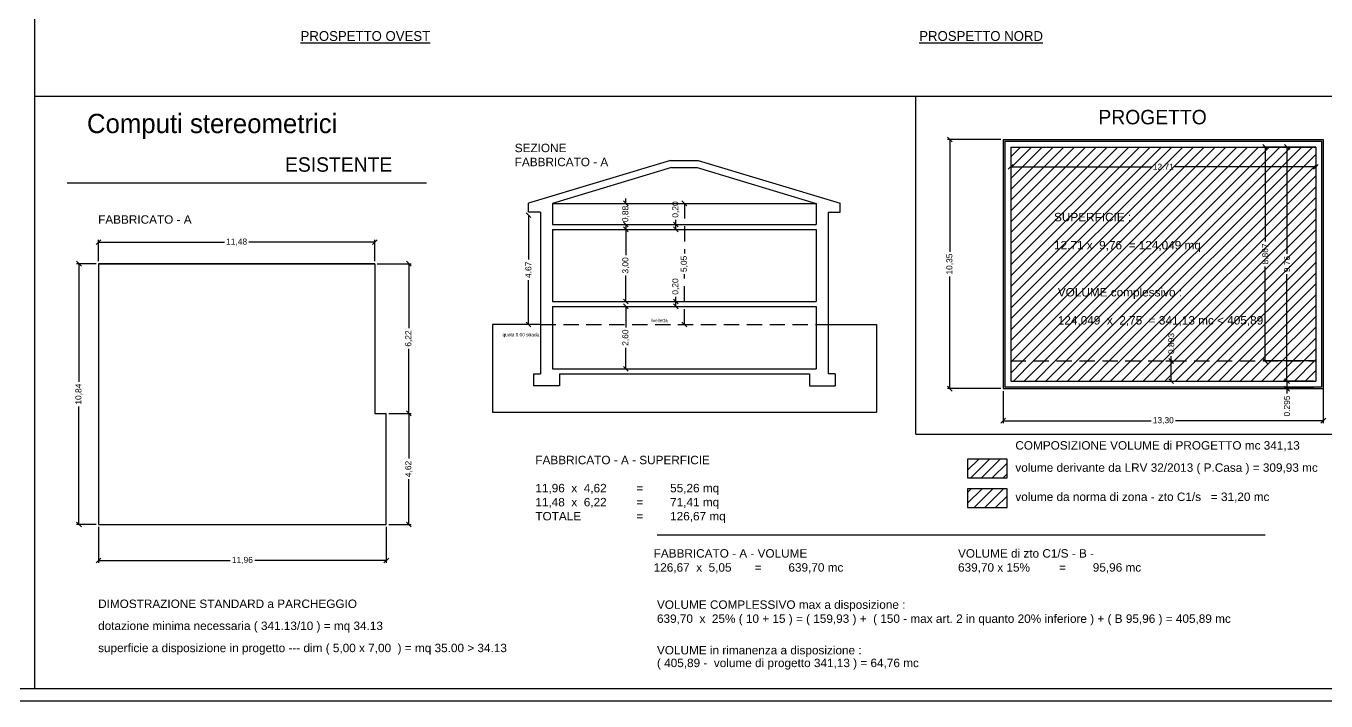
# Model space of a CAD drawing. Header units: millimetres. Extents: x 2622 to 2811, y 687 to 801.
# Drawn here: x 2678.9 to 2732.9, y 741.7 to 769.8 of the extents above; entities that cross this region are included whole.
import ezdxf

# ---------------------------------------------------------------- set-up
doc = ezdxf.new("R2010")
doc.units = ezdxf.units.MM
doc.linetypes.add('TRATTEGGIATA', pattern=[19.05, 12.7, -6.35])
for name, color, linetype in [('Muri', 3, 'Continuous'), ('Quote', 252, 'Continuous'), ('Retino', 8, 'Continuous'), ('ROSSO', 10, 'Continuous'), ('Scritte', 2, 'Continuous'), ('Sottile', 5, 'Continuous'), ('Verde', 84, 'Continuous')]:
    doc.layers.add(name, color=color, linetype=linetype)
doc.styles.get("Standard").update_dxf_attribs({"font": 'arial.ttf'})
doc.styles.add('stile1', font='l_10646.ttf', dxfattribs={"height": 1})
doc.styles.add('STYLE2', font='l_10646.ttf')
doc.dimstyles.new('ISO-25', dxfattribs={"dimtxt": 0.25, "dimasz": 0.2, "dimexe": 0.1, "dimexo": 0.1, "dimgap": 0.1, "dimtad": 0, "dimzin": 1, "dimtxsty": 'Standard', "dimblk": 'OBLIQUE', "dimcen": 2.5, "dimclrt": 2, "dimadec": 0, "dimazin": 0, "dimtfac": 1, "dimtmove": 0, "dimatfit": 3, "dimfxl": 1, "dimarcsym": 0})
pattern_1 = [(0, (-109.33601, -177.28151), (0.04619625, 0.02667141726), [0.0307975, -0.061595]), (120, (-109.33601, -177.28151), (-0.0461962499, 0.02667141743), [0.0307975, -0.061595]), (60, (-109.33601, -177.28151), (1e-10, 0.05334283469), [-0.061595, 0.0307975])]
pattern_2 = [(45, (-6.72127, 0), (-0.224506403, 0.224506403), [])]

# ---------------------------------------------------------------- blocks, each defined once
blk = doc.blocks.new('_Oblique')
at = {"color": 0, "linetype": 'ByBlock', "lineweight": -2}
blk.add_line((-0.5, -0.5), (0.5, 0.5), dxfattribs=at)
blk = doc.blocks.new('*D10')
at = {"layer": 'Defpoints', "color": 0, "transparency": 16777216}
for p in [(2693.358, 760.781), (2681.878, 759.884), (2693.358, 759.884)]:
    blk.add_point(p, dxfattribs=at)
at = {"layer": 'Sottile', "color": 0, "lineweight": -2, "transparency": 16777216}
for p, q in [((2681.878, 759.984), (2681.878, 760.881)), ((2681.878, 760.781), (2687.108, 760.781)), ((2693.358, 760.781), (2688.128, 760.781)), ((2693.358, 759.984), (2693.358, 760.881))]:
    blk.add_line(p, q, dxfattribs=at)
at = {"layer": 'Sottile', "color": 0, "lineweight": -2, "transparency": 16777216, "xscale": 0.2, "yscale": 0.2, "zscale": 0.2, "rotation": 180}
blk.add_blockref('_Oblique', (2681.878, 760.781), dxfattribs=at)
at = {"layer": 'Sottile', "color": 0, "lineweight": -2, "transparency": 16777216, "xscale": 0.2, "yscale": 0.2, "zscale": 0.2}
blk.add_blockref('_Oblique', (2693.358, 760.781), dxfattribs=at)
at = {"layer": 'Sottile', "color": 2, "transparency": 16777216, "insert": (2687.618, 760.781), "char_height": 0.25, "attachment_point": 5}
blk.add_mtext('11,48', dxfattribs=at)
blk = doc.blocks.new('*D9')
at = {"layer": 'Defpoints', "color": 0, "transparency": 16777216}
for p in [(2681.878, 759.884), (2681.067, 749.044), (2681.878, 749.044)]:
    blk.add_point(p, dxfattribs=at)
at = {"layer": 'Sottile', "color": 0, "lineweight": -2, "transparency": 16777216}
for p, q in [((2681.778, 759.884), (2680.967, 759.884)), ((2681.067, 759.884), (2681.067, 754.974)), ((2681.067, 749.044), (2681.067, 753.955)), ((2681.778, 749.044), (2680.967, 749.044))]:
    blk.add_line(p, q, dxfattribs=at)
at = {"layer": 'Sottile', "color": 0, "lineweight": -2, "transparency": 16777216, "xscale": 0.2, "yscale": 0.2, "zscale": 0.2}
for p, rotation in [((2681.067, 759.884), 90), ((2681.067, 749.044), 270)]:
    blk.add_blockref('_Oblique', p, dxfattribs=dict(at, rotation=rotation))
at = {"layer": 'Sottile', "color": 2, "transparency": 16777216, "insert": (2681.067, 754.464), "char_height": 0.25, "attachment_point": 5, "rotation": 90}
blk.add_mtext('10,84', dxfattribs=at)
blk = doc.blocks.new('*D11')
at = {"layer": 'Defpoints', "color": 0, "transparency": 16777216}
for p in [(2693.358, 759.884), (2693.838, 753.664), (2694.772, 753.664)]:
    blk.add_point(p, dxfattribs=at)
at = {"layer": 'Sottile', "color": 0, "lineweight": -2, "transparency": 16777216}
for p, q in [((2693.458, 759.884), (2694.872, 759.884)), ((2694.772, 759.884), (2694.772, 757.198)), ((2694.772, 753.664), (2694.772, 756.35)), ((2693.938, 753.664), (2694.872, 753.664))]:
    blk.add_line(p, q, dxfattribs=at)
at = {"layer": 'Sottile', "color": 0, "lineweight": -2, "transparency": 16777216, "xscale": 0.2, "yscale": 0.2, "zscale": 0.2}
for p, rotation in [((2694.772, 759.884), 90), ((2694.772, 753.664), 270)]:
    blk.add_blockref('_Oblique', p, dxfattribs=dict(at, rotation=rotation))
at = {"layer": 'Sottile', "color": 2, "transparency": 16777216, "insert": (2694.772, 756.774), "char_height": 0.25, "attachment_point": 5, "rotation": 90}
blk.add_mtext('6,22', dxfattribs=at)
blk = doc.blocks.new('*D12')
at = {"layer": 'Defpoints', "color": 0, "transparency": 16777216}
for p in [(2693.838, 753.664), (2693.838, 749.044), (2694.772, 749.044)]:
    blk.add_point(p, dxfattribs=at)
at = {"layer": 'Sottile', "color": 0, "lineweight": -2, "transparency": 16777216}
for p, q in [((2693.938, 753.664), (2694.872, 753.664)), ((2694.772, 753.664), (2694.772, 751.783)), ((2694.772, 749.044), (2694.772, 750.926)), ((2693.938, 749.044), (2694.872, 749.044))]:
    blk.add_line(p, q, dxfattribs=at)
at = {"layer": 'Sottile', "color": 0, "lineweight": -2, "transparency": 16777216, "xscale": 0.2, "yscale": 0.2, "zscale": 0.2}
for p, rotation in [((2694.772, 753.664), 90), ((2694.772, 749.044), 270)]:
    blk.add_blockref('_Oblique', p, dxfattribs=dict(at, rotation=rotation))
at = {"layer": 'Sottile', "color": 2, "transparency": 16777216, "insert": (2694.772, 751.354), "char_height": 0.25, "attachment_point": 5, "rotation": 90}
blk.add_mtext('4,62', dxfattribs=at)
blk = doc.blocks.new('*D16')
at = {"layer": 'Defpoints', "color": 0, "transparency": 16777216}
for p in [(2703.794, 762.391), (2703.794, 761.511), (2703.794, 761.511)]:
    blk.add_point(p, dxfattribs=at)
at = {"layer": 'Sottile', "color": 0, "lineweight": -2, "transparency": 16777216}
for p, q in [((2703.794, 762.391), (2703.794, 762.591)), ((2703.794, 762.391), (2703.794, 762.376)), ((2703.794, 761.511), (2703.794, 761.526)), ((2703.794, 761.511), (2703.794, 761.311))]:
    blk.add_line(p, q, dxfattribs=at)
at = {"layer": 'Sottile', "color": 0, "lineweight": -2, "transparency": 16777216, "xscale": 0.2, "yscale": 0.2, "zscale": 0.2}
for p, rotation in [((2703.794, 762.391), 270), ((2703.794, 761.511), 90)]:
    blk.add_blockref('_Oblique', p, dxfattribs=dict(at, rotation=rotation))
at = {"layer": 'Sottile', "color": 2, "transparency": 16777216, "insert": (2703.794, 761.951), "char_height": 0.25, "attachment_point": 5, "rotation": 90}
blk.add_mtext('0,88', dxfattribs=at)
blk = doc.blocks.new('*D13')
at = {"layer": 'Defpoints', "color": 0, "transparency": 16777216}
for p in [(2699.744, 761.899), (2699.744, 757.359), (2699.744, 757.359)]:
    blk.add_point(p, dxfattribs=at)
at = {"layer": 'Sottile', "color": 0, "lineweight": -2, "transparency": 16777216}
for p, q in [((2699.744, 761.899), (2699.744, 760.058)), ((2699.744, 757.359), (2699.744, 759.199))]:
    blk.add_line(p, q, dxfattribs=at)
at = {"layer": 'Sottile', "color": 0, "lineweight": -2, "transparency": 16777216, "xscale": 0.2, "yscale": 0.2, "zscale": 0.2}
for p, rotation in [((2699.744, 761.899), 90), ((2699.744, 757.359), 270)]:
    blk.add_blockref('_Oblique', p, dxfattribs=dict(at, rotation=rotation))
at = {"layer": 'Sottile', "color": 2, "transparency": 16777216, "insert": (2699.744, 759.629), "char_height": 0.25, "attachment_point": 5, "rotation": 90}
blk.add_mtext('4.67', dxfattribs=at)
blk = doc.blocks.new('*D17')
at = {"layer": 'Defpoints', "color": 0, "transparency": 16777216}
for p in [(2705.868, 758.311), (2705.868, 758.311), (2705.868, 758.111)]:
    blk.add_point(p, dxfattribs=at)
at = {"layer": 'Sottile', "color": 0, "lineweight": -2, "transparency": 16777216}
for p, q in [((2705.868, 758.311), (2705.868, 758.511)), ((2705.868, 758.111), (2705.868, 758.311))]:
    blk.add_line(p, q, dxfattribs=at)
at = {"layer": 'Sottile', "color": 0, "lineweight": -2, "transparency": 16777216, "xscale": 0.2, "yscale": 0.2, "zscale": 0.2}
for p, rotation in [((2705.868, 758.311), 90), ((2705.868, 758.111), 270)]:
    blk.add_blockref('_Oblique', p, dxfattribs=dict(at, rotation=rotation))
at = {"layer": 'Sottile', "color": 2, "transparency": 16777216, "insert": (2705.868, 758.935), "char_height": 0.25, "attachment_point": 5, "rotation": 90}
blk.add_mtext('0,20', dxfattribs=at)
blk = doc.blocks.new('*D14')
at = {"layer": 'Defpoints', "color": 0, "transparency": 16777216}
for p in [(2705.868, 761.511), (2705.868, 761.511), (2705.868, 761.311)]:
    blk.add_point(p, dxfattribs=at)
at = {"layer": 'Sottile', "color": 0, "lineweight": -2, "transparency": 16777216}
for p, q in [((2705.868, 761.511), (2705.868, 761.711)), ((2705.868, 761.311), (2705.868, 761.511))]:
    blk.add_line(p, q, dxfattribs=at)
at = {"layer": 'Sottile', "color": 0, "lineweight": -2, "transparency": 16777216, "xscale": 0.2, "yscale": 0.2, "zscale": 0.2}
for p, rotation in [((2705.868, 761.511), 90), ((2705.868, 761.311), 270)]:
    blk.add_blockref('_Oblique', p, dxfattribs=dict(at, rotation=rotation))
at = {"layer": 'Sottile', "color": 2, "transparency": 16777216, "insert": (2705.868, 762.135), "char_height": 0.25, "attachment_point": 5, "rotation": 90}
blk.add_mtext('0,20', dxfattribs=at)
blk = doc.blocks.new('*D15')
at = {"layer": 'Defpoints', "color": 0, "transparency": 16777216}
for p in [(2703.794, 758.111), (2703.794, 755.511), (2703.794, 755.511)]:
    blk.add_point(p, dxfattribs=at)
at = {"layer": 'Sottile', "color": 0, "lineweight": -2, "transparency": 16777216}
for p, q in [((2703.794, 758.111), (2703.794, 757.238)), ((2703.794, 755.511), (2703.794, 756.385))]:
    blk.add_line(p, q, dxfattribs=at)
at = {"layer": 'Sottile', "color": 0, "lineweight": -2, "transparency": 16777216, "xscale": 0.2, "yscale": 0.2, "zscale": 0.2}
for p, rotation in [((2703.794, 758.111), 90), ((2703.794, 755.511), 270)]:
    blk.add_blockref('_Oblique', p, dxfattribs=dict(at, rotation=rotation))
at = {"layer": 'Sottile', "color": 2, "transparency": 16777216, "insert": (2703.794, 756.811), "char_height": 0.25, "attachment_point": 5, "rotation": 90}
blk.add_mtext('2,60', dxfattribs=at)
blk = doc.blocks.new('*D18')
at = {"layer": 'Defpoints', "color": 0, "linetype": 'TRATTEGGIATA', "ltscale": 0.05, "transparency": 16777216}
for p in [(2706.224, 762.391), (2706.224, 757.359), (2706.224, 757.359)]:
    blk.add_point(p, dxfattribs=at)
at = {"layer": 'ROSSO', "color": 0, "linetype": 'TRATTEGGIATA', "lineweight": -2, "ltscale": 0.05, "transparency": 16777216}
for p, q in [((2706.224, 762.391), (2706.224, 760.301)), ((2706.224, 757.359), (2706.224, 759.449))]:
    blk.add_line(p, q, dxfattribs=at)
at = {"layer": 'ROSSO', "color": 0, "linetype": 'TRATTEGGIATA', "lineweight": -2, "ltscale": 0.05, "transparency": 16777216, "xscale": 0.2, "yscale": 0.2, "zscale": 0.2}
for p, rotation in [((2706.224, 762.391), 90), ((2706.224, 757.359), 270)]:
    blk.add_blockref('_Oblique', p, dxfattribs=dict(at, rotation=rotation))
at = {"layer": 'ROSSO', "color": 2, "linetype": 'TRATTEGGIATA', "ltscale": 0.05, "transparency": 16777216, "insert": (2706.224, 759.875), "char_height": 0.25, "attachment_point": 5, "rotation": 90}
blk.add_mtext('5,05', dxfattribs=at)
blk = doc.blocks.new('*D19')
at = {"layer": 'Defpoints', "color": 0, "transparency": 16777216}
for p in [(2717.259, 765.043), (2719.475, 765.043), (2719.475, 754.693)]:
    blk.add_point(p, dxfattribs=at)
at = {"layer": 'Retino', "color": 0, "lineweight": -2, "transparency": 16777216}
for p, q in [((2719.375, 765.043), (2717.159, 765.043)), ((2717.259, 765.043), (2717.259, 760.379)), ((2717.259, 754.693), (2717.259, 759.357)), ((2719.375, 754.693), (2717.159, 754.693))]:
    blk.add_line(p, q, dxfattribs=at)
at = {"layer": 'Retino', "color": 0, "lineweight": -2, "transparency": 16777216, "xscale": 0.2, "yscale": 0.2, "zscale": 0.2}
for p, rotation in [((2717.259, 765.043), 90), ((2717.259, 754.693), 270)]:
    blk.add_blockref('_Oblique', p, dxfattribs=dict(at, rotation=rotation))
at = {"layer": 'Retino', "color": 2, "transparency": 16777216, "insert": (2717.259, 759.868), "char_height": 0.25, "attachment_point": 5, "rotation": 90}
blk.add_mtext('10,35', dxfattribs=at)
blk = doc.blocks.new('*D20')
at = {"layer": 'Defpoints', "color": 0, "transparency": 16777216}
for p in [(2731.266, 754.693), (2732.465, 755.003), (2732.465, 754.693)]:
    blk.add_point(p, dxfattribs=at)
at = {"layer": 'Retino', "color": 0, "lineweight": -2, "transparency": 16777216}
for p, q in [((2732.365, 755.003), (2731.166, 755.003)), ((2732.365, 754.693), (2731.166, 754.693)), ((2731.266, 755.003), (2731.266, 754.693)), ((2731.266, 754.693), (2731.266, 754.493))]:
    blk.add_line(p, q, dxfattribs=at)
at = {"layer": 'Retino', "color": 0, "lineweight": -2, "transparency": 16777216, "xscale": 0.2, "yscale": 0.2, "zscale": 0.2}
for p, rotation in [((2731.266, 755.003), 90), ((2731.266, 754.693), 270)]:
    blk.add_blockref('_Oblique', p, dxfattribs=dict(at, rotation=rotation))
at = {"layer": 'Retino', "color": 2, "transparency": 16777216, "insert": (2731.266, 753.97), "char_height": 0.25, "attachment_point": 5, "rotation": 90}
blk.add_mtext('0.295', dxfattribs=at)
blk = doc.blocks.new('*D28')
at = {"layer": 'Defpoints', "color": 0, "transparency": 16777216}
for p in [(2719.785, 763.91), (2732.465, 763.91), (2732.465, 763.91)]:
    blk.add_point(p, dxfattribs=at)
at = {"layer": 'ROSSO', "color": 0, "lineweight": -2, "transparency": 16777216}
for p, q in [((2719.785, 763.91), (2725.64, 763.91)), ((2732.465, 763.91), (2726.611, 763.91))]:
    blk.add_line(p, q, dxfattribs=at)
at = {"layer": 'ROSSO', "color": 0, "lineweight": -2, "transparency": 16777216, "xscale": 0.2, "yscale": 0.2, "zscale": 0.2, "rotation": 180}
blk.add_blockref('_Oblique', (2719.785, 763.91), dxfattribs=at)
at = {"layer": 'ROSSO', "color": 0, "lineweight": -2, "transparency": 16777216, "xscale": 0.2, "yscale": 0.2, "zscale": 0.2}
blk.add_blockref('_Oblique', (2732.465, 763.91), dxfattribs=at)
at = {"layer": 'ROSSO', "color": 2, "transparency": 16777216, "insert": (2726.125, 763.91), "char_height": 0.25, "attachment_point": 5}
blk.add_mtext('12.71', dxfattribs=at)
blk = doc.blocks.new('*D82')
at = {"layer": 'Defpoints', "color": 0, "transparency": 16777216}
for p in [(2726.125, 755.843), (2726.454, 755.843), (2726.125, 755.003)]:
    blk.add_point(p, dxfattribs=at)
at = {"layer": 'Sottile', "color": 0, "lineweight": -2, "transparency": 16777216}
for p, q in [((2726.225, 755.843), (2726.554, 755.843)), ((2726.454, 755.843), (2726.454, 756.043)), ((2726.454, 755.003), (2726.454, 755.843)), ((2726.225, 755.003), (2726.554, 755.003))]:
    blk.add_line(p, q, dxfattribs=at)
at = {"layer": 'Sottile', "color": 0, "lineweight": -2, "transparency": 16777216, "xscale": 0.2, "yscale": 0.2, "zscale": 0.2}
for p, rotation in [((2726.454, 755.843), 90), ((2726.454, 755.003), 270)]:
    blk.add_blockref('_Oblique', p, dxfattribs=dict(at, rotation=rotation))
at = {"layer": 'Sottile', "color": 2, "transparency": 16777216, "insert": (2726.454, 756.565), "char_height": 0.25, "attachment_point": 5, "rotation": 90}
blk.add_mtext('0.893', dxfattribs=at)
blk = doc.blocks.new('*D83')
at = {"layer": 'Defpoints', "color": 0, "transparency": 16777216}
for p in [(2732.465, 764.733), (2730.361, 755.843), (2732.465, 755.843)]:
    blk.add_point(p, dxfattribs=at)
at = {"layer": 'Sottile', "color": 0, "lineweight": -2, "transparency": 16777216}
for p, q in [((2732.365, 764.733), (2730.261, 764.733)), ((2730.361, 764.733), (2730.361, 760.81)), ((2730.361, 755.843), (2730.361, 759.766)), ((2732.365, 755.843), (2730.261, 755.843))]:
    blk.add_line(p, q, dxfattribs=at)
at = {"layer": 'Sottile', "color": 0, "lineweight": -2, "transparency": 16777216, "xscale": 0.2, "yscale": 0.2, "zscale": 0.2}
for p, rotation in [((2730.361, 764.733), 90), ((2730.361, 755.843), 270)]:
    blk.add_blockref('_Oblique', p, dxfattribs=dict(at, rotation=rotation))
at = {"layer": 'Sottile', "color": 2, "transparency": 16777216, "insert": (2730.361, 760.288), "char_height": 0.25, "attachment_point": 5, "rotation": 90}
blk.add_mtext('8.867', dxfattribs=at)
blk = doc.blocks.new('*D121')
at = {"layer": 'Defpoints', "color": 0, "transparency": 16777216}
for p in [(2681.878, 749.044), (2693.838, 749.044), (2693.838, 747.552)]:
    blk.add_point(p, dxfattribs=at)
at = {"layer": 'Sottile', "color": 0, "lineweight": -2, "transparency": 16777216}
for p, q in [((2681.878, 748.944), (2681.878, 747.452)), ((2693.838, 748.944), (2693.838, 747.452)), ((2681.878, 747.552), (2687.348, 747.552)), ((2693.838, 747.552), (2688.368, 747.552))]:
    blk.add_line(p, q, dxfattribs=at)
at = {"layer": 'Sottile', "color": 0, "lineweight": -2, "transparency": 16777216, "xscale": 0.2, "yscale": 0.2, "zscale": 0.2, "rotation": 180}
blk.add_blockref('_Oblique', (2681.878, 747.552), dxfattribs=at)
at = {"layer": 'Sottile', "color": 0, "lineweight": -2, "transparency": 16777216, "xscale": 0.2, "yscale": 0.2, "zscale": 0.2}
blk.add_blockref('_Oblique', (2693.838, 747.552), dxfattribs=at)
at = {"layer": 'Sottile', "color": 2, "transparency": 16777216, "insert": (2687.858, 747.552), "char_height": 0.25, "attachment_point": 5}
blk.add_mtext('11,96', dxfattribs=at)

msp = doc.modelspace()

# ---------------------------------------------------------------- hatches: boundary and pattern name
at = {"layer": 'Sottile'}
h = msp.add_hatch(dxfattribs=at)
h.set_pattern_fill('ANSI31', color=107, scale=0.1)
h.set_pattern_definition(pattern_2)
h.paths.add_polyline_path([(2732.4654, 755.843), (2732.4654, 764.733), (2731.1657, 764.733), (2719.7854, 764.733), (2719.7854, 755.843)])
h.paths.add_polyline_path([(2725.639, 763.6483), (2726.638, 763.6483), (2726.638, 764.1634), (2725.639, 764.1634)], flags=24)
h.paths.add_polyline_path([(2726.7136, 756.066), (2726.7136, 757.065), (2726.1985, 757.065), (2726.1985, 756.066)], flags=24)
h.paths.add_polyline_path([(2731.5256, 759.4664), (2731.5256, 760.2711), (2731.0104, 760.2711), (2731.0104, 759.4664)], flags=24)
h.paths.add_polyline_path([(2721.6028, 757.1573), (2730.3136, 757.1573), (2730.3136, 759.0467), (2721.6028, 759.0467)], flags=24)
h.paths.add_polyline_path([(2721.4454, 760.2806), (2727.7232, 760.2806), (2727.7232, 762.1699), (2721.4454, 762.1699)], flags=24)
h = msp.add_hatch(dxfattribs=at)
h.set_pattern_fill('ANSI31', color=200, scale=0.1)
h.set_pattern_definition(pattern_2)
h.paths.add_polyline_path([(2731.2657, 755.003), (2731.2657, 755.843), (2719.7854, 755.843), (2719.7854, 755.003)])
h = msp.add_hatch(dxfattribs=at)
h.set_pattern_fill('ANSI31', color=200, scale=0.1)
h.set_pattern_definition(pattern_2)
h.paths.add_polyline_path([(2732.4654, 755.003), (2732.4654, 755.843), (2731.2657, 755.843), (2731.2657, 755.003)])
h = msp.add_hatch(dxfattribs=at)
h.set_pattern_fill('ANSI31', color=107, scale=0.1)
h.set_pattern_definition(pattern_2)
h.paths.add_polyline_path([(2719.6325, 750.9831), (2719.6325, 751.7646), (2717.9889, 751.7646), (2717.9889, 750.9831)])
h = msp.add_hatch(dxfattribs=at)
h.set_pattern_fill('ANSI31', color=200, scale=0.1)
h.set_pattern_definition([(45, (-6.72127, -1.37274), (-0.224506403, 0.224506403), [])])
h.paths.add_polyline_path([(2719.6325, 749.7494), (2719.6325, 750.531), (2717.9889, 750.531), (2717.9889, 749.7494)])
at = {"layer": 'Verde'}
h = msp.add_hatch(dxfattribs=at)
h.set_pattern_fill('HONEY', color=252, scale=0.0097)
h.set_pattern_definition(pattern_1)
h.paths.add_polyline_path([(2719.5544, 764.973), (2726.1254, 764.973), (2726.1254, 765.043), (2719.4844, 765.043)])
h.paths.add_polyline_path([(2719.5454, 754.763), (2719.5454, 764.973), (2719.5544, 764.973), (2719.4844, 765.043), (2719.4754, 765.043), (2719.4754, 754.693)])
h.paths.add_polyline_path([(2726.1254, 764.973), (2727.8823, 764.973), (2727.8823, 765.043), (2726.1254, 765.043)])
h.paths.add_polyline_path([(2727.8823, 764.973), (2732.7054, 764.973), (2732.7054, 762.682), (2732.7754, 762.752), (2732.7754, 765.043), (2727.8823, 765.043)])
h.paths.add_polyline_path([(2726.1254, 754.763), (2719.5454, 754.763), (2719.4754, 754.693), (2726.1254, 754.693)])
h.paths.add_polyline_path([(2727.8823, 754.763), (2726.1254, 754.763), (2726.1254, 754.693), (2727.8823, 754.693)])
h = msp.add_hatch(dxfattribs=at)
h.set_pattern_fill('HONEY', color=252, scale=0.0097)
h.set_pattern_definition(pattern_1)
h.paths.add_polyline_path([(2732.7054, 762.682), (2732.7054, 757.072), (2732.7754, 757.002), (2732.7754, 762.752)])
h.paths.add_polyline_path([(2732.7054, 757.072), (2732.7054, 754.763), (2727.8823, 754.763), (2727.8823, 754.693), (2732.7754, 754.693), (2732.7754, 757.002)])

# ---------------------------------------------------------------- linework, layer by layer
for p, q in [((2680.5798, 763.2459), (2695.5021, 763.2459)), ((2700.7444, 762.3912), (2711.7044, 762.3912)), ((2705.0975, 748.62), (2730.3614, 748.62)), ((2774.9717, 741.7106), (2622.4563, 741.7106))]:
    msp.add_line(p, q)
at = {"layer": 'Muri'}
for p, q in [((2719.4754, 765.043), (2719.4754, 754.693)), ((2719.4754, 765.043), (2732.7754, 765.043)), ((2732.7754, 765.043), (2732.7754, 754.693)), ((2719.7854, 764.733), (2719.7854, 755.003)), ((2719.7854, 764.733), (2732.4654, 764.733)), ((2732.4654, 764.733), (2732.4654, 755.003)), ((2705.6494, 764.1759), (2699.7444, 762.4044)), ((2705.6934, 763.8759), (2700.7444, 762.3912)), ((2705.6494, 764.1759), (2706.7994, 764.1759)), ((2705.6934, 763.8759), (2706.7553, 763.8759)), ((2706.7553, 763.8759), (2711.7044, 762.3912)), ((2706.7994, 764.1759), (2712.7044, 762.4044)), ((2699.7444, 762.0286), (2699.7444, 762.4044)), ((2700.7444, 762.3912), (2700.7444, 761.5112)), ((2711.7044, 762.3912), (2711.7044, 761.5112)), ((2712.7044, 762.0286), (2712.7044, 762.4044)), ((2700.2444, 762.0286), (2699.7444, 762.0286)), ((2700.2444, 762.0286), (2700.2444, 755.3112)), ((2712.2044, 762.0286), (2712.2044, 755.3112)), ((2712.2044, 762.0286), (2712.7044, 762.0286)), ((2700.7444, 761.5112), (2711.7044, 761.5112)), ((2700.7444, 761.3112), (2700.7444, 758.3112)), ((2700.7444, 761.3112), (2711.7044, 761.3112)), ((2711.7044, 761.3112), (2711.7044, 758.3112)), ((2681.878, 759.8841), (2681.878, 749.0441)), ((2693.358, 759.8841), (2681.878, 759.8841)), ((2681.878, 759.8841), (2693.358, 759.8841)), ((2693.358, 759.8841), (2693.358, 753.6641)), ((2700.7444, 758.3112), (2711.7044, 758.3112)), ((2700.7444, 758.1112), (2700.7444, 755.5112)), ((2700.7444, 758.1112), (2711.7044, 758.1112)), ((2711.7044, 758.1112), (2711.7044, 755.5112)), ((2700.2444, 757.3586), (2698.2444, 757.3586)), ((2712.2044, 757.3586), (2714.2044, 757.3586)), ((2699.9574, 755.3112), (2700.2444, 755.3112)), ((2699.9574, 755.3112), (2699.9574, 754.8072)), ((2700.7444, 755.5112), (2711.7044, 755.5112)), ((2701.0314, 755.3112), (2711.4174, 755.3112)), ((2701.0314, 755.3112), (2701.0314, 754.8072)), ((2711.4174, 755.3112), (2711.4174, 754.8072)), ((2712.4914, 755.3112), (2712.2044, 755.3112)), ((2712.4914, 755.3112), (2712.4914, 754.8072)), ((2701.0314, 754.8072), (2699.9574, 754.8072)), ((2711.4174, 754.8072), (2712.4914, 754.8072)), ((2719.4754, 754.693), (2732.7754, 754.693)), ((2719.7854, 755.003), (2732.4654, 755.003)), ((2693.358, 753.6641), (2693.838, 753.6641)), ((2693.838, 749.0441), (2693.838, 753.6641)), ((2681.878, 749.0441), (2693.838, 749.0441)), ((2774.4717, 742.2106), (2622.9563, 742.2106))]:
    msp.add_line(p, q, dxfattribs=at)
at = {"layer": 'Quote', "color": 252}
for p, q in [((2732.7754, 754.693), (2732.7754, 753.2579)), ((2719.4754, 754.593), (2719.4754, 753.2579)), ((2719.4754, 753.3579), (2725.6158, 753.3579)), ((2732.7754, 753.3579), (2726.635, 753.3579))]:
    msp.add_line(p, q, dxfattribs=at)
at = {"layer": 'ROSSO'}
for p, q in [((2732.4654, 764.733), (2731.1657, 764.733)), ((2731.2657, 764.733), (2731.2657, 760.2927)), ((2731.2657, 755.003), (2731.2657, 759.4433))]:
    msp.add_line(p, q, dxfattribs=at)
at = {"layer": 'ROSSO', "linetype": 'TRATTEGGIATA', "ltscale": 0.05}
msp.add_line((2700.2444, 757.3586), (2712.2044, 757.3586), dxfattribs=at)
at = {"layer": 'ROSSO', "color": 0, "linetype": 'TRATTEGGIATA', "ltscale": 0.05}
msp.add_line((2719.7854, 755.843), (2732.4654, 755.843), dxfattribs=at)
at = {"layer": 'Scritte'}
for p, q in [((2719.5454, 764.973), (2732.7054, 764.973)), ((2719.5454, 764.973), (2719.5454, 754.763)), ((2732.7054, 764.973), (2732.7054, 754.763)), ((2719.5454, 754.763), (2732.7054, 754.763))]:
    msp.add_line(p, q, dxfattribs=at)
at = {"layer": 'Sottile'}
for p, q in [((2679.2252, 800.7106), (2679.2252, 742.2106)), ((2774.4717, 766.8329), (2679.2252, 766.8329)), ((2715.8385, 752.8036), (2715.8385, 766.8329)), ((2703.7937, 761.3112), (2703.7937, 760.2354)), ((2703.7937, 758.3112), (2703.7937, 759.387)), ((2715.8385, 752.8036), (2733.5538, 752.8036))]:
    msp.add_line(p, q, dxfattribs=at)
for points in [[(2717.9889, 750.9831), (2719.6325, 750.9831), (2719.6325, 751.7646), (2717.9889, 751.7646)], [(2717.9889, 749.7494), (2719.6325, 749.7494), (2719.6325, 750.531), (2717.9889, 750.531)]]:
    msp.add_lwpolyline(points, close=True, dxfattribs=at)
at = {"layer": 'Verde', "color": 25}
for p, q in [((2698.2444, 757.3586), (2698.2444, 753.7181)), ((2714.2044, 757.3586), (2714.2044, 753.7181)), ((2698.2444, 753.7181), (2714.2044, 753.7181))]:
    msp.add_line(p, q, dxfattribs=at)

# ---------------------------------------------------------------- block references
at = {"layer": 'Quote', "color": 252, "xscale": 0.2, "yscale": 0.2, "zscale": 0.2, "rotation": 180}
msp.add_blockref('_Oblique', (2719.4754, 753.3579), dxfattribs=at)
at = {"layer": 'Quote', "color": 252, "xscale": 0.2, "yscale": 0.2, "zscale": 0.2}
msp.add_blockref('_Oblique', (2732.7754, 753.3579), dxfattribs=at)
at = {"layer": 'ROSSO', "xscale": 0.2, "yscale": 0.2, "zscale": 0.2}
for p, rotation in [((2731.2657, 764.733), 90), ((2731.2657, 755.003), 270)]:
    msp.add_blockref('_Oblique', p, dxfattribs=dict(at, rotation=rotation))
at = {"layer": 'Sottile', "xscale": 0.2, "yscale": 0.2, "zscale": 0.2}
for p, rotation in [((2703.7937, 761.3112), 90), ((2703.7937, 758.3112), 270)]:
    msp.add_blockref('_Oblique', p, dxfattribs=dict(at, rotation=rotation))

# ---------------------------------------------------------------- texts
at = {"char_height": 0.4095, "width": 22.307763, "attachment_point": 5, "style": 'STYLE2'}
for s, insert in [('{\\fComic Sans MS|b0|i0|c0|p66;\\LPROSPETTO OVEST}', (2692.9683, 769.3432)), ('{\\fComic Sans MS|b0|i0|c0|p66;\\LPROSPETTO NORD}', (2718.5551, 769.3432))]:
    msp.add_mtext(s, dxfattribs=dict(at, insert=insert))
at = {"layer": 'Quote', "color": 252, "insert": (2726.1254, 753.3579), "char_height": 0.25, "attachment_point": 5}
msp.add_mtext('13,30', dxfattribs=at)
at = {"layer": 'ROSSO', "insert": (2731.2657, 759.868), "char_height": 0.25, "attachment_point": 5, "rotation": 90}
msp.add_mtext('9.76', dxfattribs=at)
at = {"layer": 'Scritte', "attachment_point": 1, "style": 'stile1'}
for s, insert, char_height, width in [('{\\fComic Sans MS|b0|i0|c0|p66;Computi stereometrici}', (2681.3993, 766.1106), 0.8, 25.12), ('{\\fComic Sans MS|b0|i0|c0|p66;PROGETTO}', (2723.4294, 766.2758), 0.6, 18.84), ('{\\fComic Sans MS|b0|i0|c0|p66;ESISTENTE}', (2689.6299, 764.3056), 0.6, 18.84)]:
    msp.add_mtext(s, dxfattribs=dict(at, insert=insert, char_height=char_height, width=width))
at = {"layer": 'Scritte', "attachment_point": 1}
for s, insert, char_height, width in [('SEZIONE\\PFABBRICATO - A', (2699.1759, 764.8691), 0.35, 31.4), ('FABBRICATO - A', (2681.8632, 761.8952), 0.35, 31.4), ('SUPERFICIE :\\P\\P12,71 x  9,76  = 124,049 mq', (2721.5861, 761.9957), 0.35, 31.4), ('VOLUME complessivo :\\P\\P124,049  x  2,75  = 341,13 mc < 405,89', (2721.7435, 758.8728), 0.35, 31.4), ('quota 0.00 strada', (2698.6693, 757.0036), 0.14, 12.56), ('COMPOSIZIONE VOLUME di PROGETTO mc 341,13', (2719.9782, 752.5078), 0.35, 31.4), ('FABBRICATO - A - SUPERFICIE\\P\\P11,96  x  4,62 ^I=^I55,26 mq\\P11,48  x  6,22 ^I=^I71,41 mq  \\PTOTALE^I^I=^I126,67 mq', (2700.0324, 751.9004), 0.35, 31.4), ('volume derivante da LRV 32/2013 ( P.Casa ) = 309,93 mc', (2719.9782, 751.5858), 0.35, 31.4), ('volume da norma di zona - zto C1/s   = 31,20 mc', (2719.9782, 750.3726), 0.35, 31.4), ('FABBRICATO - A - VOLUME\\P126,67  x  5,05 ^I=^I639,70 mc', (2704.9489, 748.0197), 0.35, 31.4), ('VOLUME di zto C1/S - B -\\P639,70 x 15%^I=^I95,96 mc', (2717.5963, 748.0197), 0.35, 31.4), ('DIMOSTRAZIONE STANDARD a PARCHEGGIO ', (2681.8632, 745.9254), 0.35, 31.4), ('VOLUME COMPLESSIVO max a disposizione :\\P639,70  x  25% ( 10 + 15 ) = ( 159,93 ) +  ( 150 - max art. 2 in quanto 20% inferiore ) + ( B 95,96 ) = 405,89 mc', (2705.0855, 745.8913), 0.35, 31.4), ('dotazione minima necessaria ( 341.13/10 ) = mq 34.13 ', (2681.8632, 745.011), 0.35, 31.4), ('superficie a disposizione in progetto --- dim ( 5,00 x 7,00  ) = mq 35.00 > 34.13 ', (2681.8632, 744.0904), 0.35, 31.4), ('VOLUME in rimanenza a disposizione :', (2705.0855, 743.9978), 0.35, 31.4), ('\\P( 405,89 -  volume di progetto 341,13 ) ={\\C20; \\C10;64,76 mc}', (2705.0855, 744.0518), 0.35, 31.4)]:
    msp.add_mtext(s, dxfattribs=dict(at, insert=insert, char_height=char_height, width=width))
at = {"layer": 'Scritte', "insert": (2704.8213, 757.5954), "char_height": 0.14, "width": 12.56, "attachment_point": 1, "rotation": 359.66894}
msp.add_mtext('livelletta', dxfattribs=at)
at = {"layer": 'Sottile', "insert": (2703.7937, 759.8112), "char_height": 0.25, "attachment_point": 5, "rotation": 90}
msp.add_mtext('3,00', dxfattribs=at)

# ---------------------------------------------------------------- dimensions: what is measured, and where the dimension line sits
at = {"layer": 'Retino'}
dim = msp.add_linear_dim(base=(2717.2588, 765.043), p1=(2719.4754, 754.693), p2=(2719.4754, 765.043), angle=90, dimstyle='ISO-25', dxfattribs=at)
dim.commit()
dim.dimension.update_dxf_attribs({"geometry": '*D19', "text_midpoint": (2717.2588, 759.868)})
dim = msp.add_linear_dim(base=(2731.2657, 754.693), p1=(2732.4654, 755.003), p2=(2732.4654, 754.693), angle=90, text='0.295', dimstyle='ISO-25', dxfattribs=at)
dim.commit()
dim.dimension.update_dxf_attribs({"geometry": '*D20', "text_midpoint": (2731.2657, 753.9702)})
at = {"layer": 'ROSSO'}
dim = msp.add_linear_dim(base=(2732.4654, 763.9103), p1=(2719.7854, 763.9103), p2=(2732.4654, 763.9103), text='12.71', dimstyle='ISO-25', dxfattribs=at)
dim.commit()
dim.dimension.update_dxf_attribs({"geometry": '*D28', "text_midpoint": (2726.1254, 763.9103)})
at = {"layer": 'ROSSO', "linetype": 'TRATTEGGIATA', "ltscale": 0.05}
dim = msp.add_linear_dim(base=(2706.2244, 757.3586), p1=(2706.2244, 762.3912), p2=(2706.2244, 757.3586), angle=90, text='5,05', dimstyle='ISO-25', dxfattribs=at)
dim.commit()
dim.dimension.update_dxf_attribs({"geometry": '*D18', "text_midpoint": (2706.2244, 759.8749)})
at = {"layer": 'Sottile', "color": 107}
dim = msp.add_linear_dim(base=(2730.3614, 755.843), p1=(2732.4654, 764.733), p2=(2732.4654, 755.843), angle=90, text='8.867', dimstyle='ISO-25', dxfattribs=at)
dim.commit()
dim.dimension.update_dxf_attribs({"geometry": '*D83', "text_midpoint": (2730.3614, 760.288)})
at = {"layer": 'Sottile'}
for base, p1, p2, picture, middle in [((2703.7937, 761.5112), (2703.7937, 762.3912), (2703.7937, 761.5112), '*D16', (2703.7937, 761.9512)), ((2705.8682, 761.5112), (2705.8682, 761.3112), (2705.8682, 761.5112), '*D14', (2705.8682, 762.1354)), ((2681.0671, 749.0441), (2681.878, 759.8841), (2681.878, 749.0441), '*D9', (2681.0671, 754.4641)), ((2694.7722, 753.6641), (2693.358, 759.8841), (2693.838, 753.6641), '*D11', (2694.7722, 756.7741)), ((2705.8682, 758.3112), (2705.8682, 758.1112), (2705.8682, 758.3112), '*D17', (2705.8682, 758.9354)), ((2703.7937, 755.5112), (2703.7937, 758.1112), (2703.7937, 755.5112), '*D15', (2703.7937, 756.8112)), ((2694.7722, 749.0441), (2693.838, 753.6641), (2693.838, 749.0441), '*D12', (2694.7722, 751.3541))]:
    dim = msp.add_linear_dim(base=base, p1=p1, p2=p2, angle=90, dimstyle='ISO-25', dxfattribs=at)
    dim.commit()
    dim.dimension.update_dxf_attribs({"geometry": picture, "text_midpoint": middle})
dim = msp.add_linear_dim(base=(2699.7444, 757.3586), p1=(2699.7444, 761.8986), p2=(2699.7444, 757.3586), angle=90, text='4.67', dimstyle='ISO-25', dxfattribs=at)
dim.commit()
dim.dimension.update_dxf_attribs({"geometry": '*D13', "text_midpoint": (2699.7444, 759.6286)})
for base, p1, p2, picture, middle in [((2693.358, 760.7809), (2681.878, 759.8841), (2693.358, 759.8841), '*D10', (2687.618, 760.7809)), ((2693.838, 747.5522), (2681.878, 749.0441), (2693.838, 749.0441), '*D121', (2687.858, 747.5522))]:
    dim = msp.add_linear_dim(base=base, p1=p1, p2=p2, dimstyle='ISO-25', dxfattribs=at)
    dim.commit()
    dim.dimension.update_dxf_attribs({"geometry": picture, "text_midpoint": middle})
at = {"layer": 'Sottile', "color": 200}
dim = msp.add_linear_dim(base=(2726.4538, 755.843), p1=(2726.1254, 755.003), p2=(2726.1254, 755.843), angle=90, text='0.893', dimstyle='ISO-25', dxfattribs=at)
dim.commit()
dim.dimension.update_dxf_attribs({"geometry": '*D82', "text_midpoint": (2726.4538, 756.5648)})

doc.saveas('drawing.dxf')
